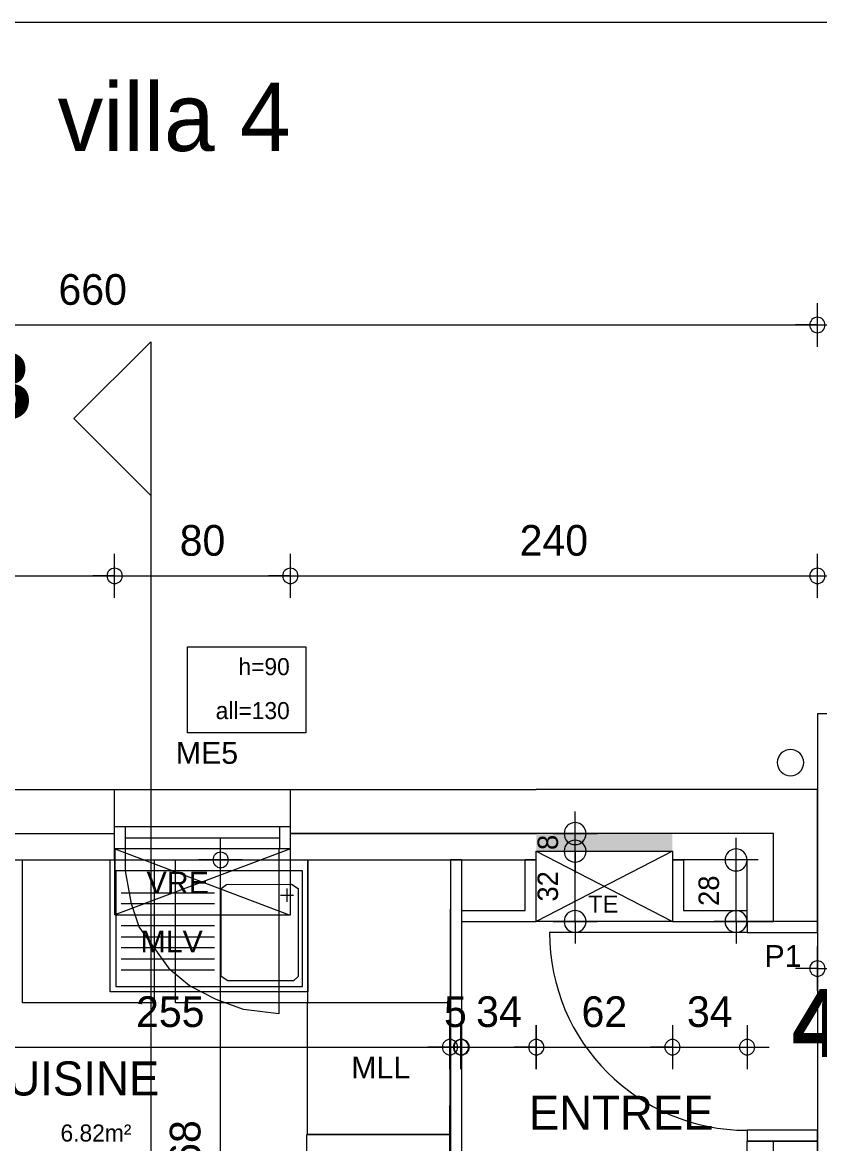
# Model space of a CAD drawing. Header units: metres. Extents: x 1.8 to 61.8, y -55.6 to -11.3.
# Drawn here: x 9.58 to 13.21, y -16.41 to -11.31 of the extents above; entities that cross this region are included whole.
import ezdxf
from ezdxf.enums import TextEntityAlignment as Align
from ezdxf.lldxf.tags import DXFTag

# ---------------------------------------------------------------- set-up
doc = ezdxf.new("R2010")
doc.units = ezdxf.units.M
doc.header["$MEASUREMENT"] = 0
for name, color, linetype in [('Calque commun', 7, 'Continuous'), ('Calque100', 7, 'Continuous'), ('Calque7', 7, 'Continuous'), ('Calque90', 7, 'Continuous'), ('Cotations', 7, 'Continuous'), ('Textes', 7, 'Continuous')]:
    doc.layers.add(name, color=color, linetype=linetype)
doc.styles.add('Arial10', font='arial.ttf', dxfattribs={"height": 0.098961})
doc.styles.add('Arial16', font='arial.ttf', dxfattribs={"height": 0.077313})
doc.styles.add('Century Gothic', font='GOTHIC.TTF', dxfattribs={"height": 0.310302})
doc.styles.add('Century Gothic14', font='GOTHIC.TTF', dxfattribs={"height": 0.139636})
doc.styles.add('Century Gothic16', font='GOTHIC.TTF', dxfattribs={"height": 0.155151})
doc.styles.add('Century Gothic18', font='GOTHIC.TTF', dxfattribs={"height": 0.09309})
doc.styles.add('Century Gothic5', font='GOTHICB.TTF', dxfattribs={"height": 0.31023})
doc.styles.add('Century Gothic9', font='GOTHIC.TTF', dxfattribs={"height": 0.077575})
tags = doc.linetypes.add('DASHDOT2', pattern=[0.5, 0.25, -0.125, 0, -0.125]).pattern_tags.tags
tags[10:11] = [DXFTag(74, 4), DXFTag(75, 0), DXFTag(340, '0'), DXFTag(46, 1.0), DXFTag(50, 0.0), DXFTag(44, 0.0), DXFTag(45, 0.0)]
tags[8:9] = [DXFTag(74, 4), DXFTag(75, 0), DXFTag(340, '0'), DXFTag(46, 1.0), DXFTag(50, 0.0), DXFTag(44, 0.0), DXFTag(45, 0.0)]
tags[6:7] = [DXFTag(74, 4), DXFTag(75, 0), DXFTag(340, '0'), DXFTag(46, 1.0), DXFTag(50, 0.0), DXFTag(44, 0.0), DXFTag(45, 0.0)]
tags[4:5] = [DXFTag(74, 4), DXFTag(75, 0), DXFTag(340, '0'), DXFTag(46, 1.0), DXFTag(50, 0.0), DXFTag(44, 0.0), DXFTag(45, 0.0)]
tags = doc.linetypes.add('DOT2', pattern=[0.125, 0, -0.125]).pattern_tags.tags
tags[6:7] = [DXFTag(74, 4), DXFTag(75, 0), DXFTag(340, '0'), DXFTag(46, 1.0), DXFTag(50, 0.0), DXFTag(44, 0.0), DXFTag(45, 0.0)]
tags[4:5] = [DXFTag(74, 4), DXFTag(75, 0), DXFTag(340, '0'), DXFTag(46, 1.0), DXFTag(50, 0.0), DXFTag(44, 0.0), DXFTag(45, 0.0)]
tags = doc.linetypes.add('HIDDEN', pattern=[0.375, 0.25, -0.125]).pattern_tags.tags
tags[6:7] = [DXFTag(74, 4), DXFTag(75, 0), DXFTag(340, '0'), DXFTag(46, 1.0), DXFTag(50, 0.0), DXFTag(44, 0.0), DXFTag(45, 0.0)]
tags[4:5] = [DXFTag(74, 4), DXFTag(75, 0), DXFTag(340, '0'), DXFTag(46, 1.0), DXFTag(50, 0.0), DXFTag(44, 0.0), DXFTag(45, 0.0)]
tags = doc.linetypes.add('HIDDEN2', pattern=[0.1875, 0.125, -0.0625]).pattern_tags.tags
tags[6:7] = [DXFTag(74, 4), DXFTag(75, 0), DXFTag(340, '0'), DXFTag(46, 1.0), DXFTag(50, 0.0), DXFTag(44, 0.0), DXFTag(45, 0.0)]
tags[4:5] = [DXFTag(74, 4), DXFTag(75, 0), DXFTag(340, '0'), DXFTag(46, 1.0), DXFTag(50, 0.0), DXFTag(44, 0.0), DXFTag(45, 0.0)]

# ---------------------------------------------------------------- blocks, each defined once
blk = doc.blocks.new('Block52942')
at = {"layer": 'Calque commun', "color": 7, "linetype": 'Continuous', "lineweight": 18}
for p, q in [((13.2015, -15.4), (13.2015, -14.7998)), ((13.2015, -18.6944), (13.2015, -16.4))]:
    blk.add_line(p, q, dxfattribs=at)
at = {"layer": 'Calque commun', "color": 7, "linetype": 'Continuous', "lineweight": 9}
for p, q in [((13.0015, -15.4), (13.0015, -14.9998)), ((12.8815, -15.4), (12.8815, -15.1198)), ((12.8815, -18.6944), (12.8815, -16.4)), ((13.0015, -18.6944), (13.0015, -16.4))]:
    blk.add_line(p, q, dxfattribs=at)
blk = doc.blocks.new('Block52943')
at = {"layer": 'Calque commun', "color": 7, "linetype": 'Continuous', "lineweight": 18}
for p, q in [((6.6015, -14.7998), (7.5216, -14.7998)), ((8.1216, -14.7998), (10.0016, -14.7998)), ((10.8016, -14.7998), (11.9215, -14.7998))]:
    blk.add_line(p, q, dxfattribs=at)
at = {"layer": 'Calque commun', "color": 7, "linetype": 'Continuous', "lineweight": 9}
for p, q in [((6.8015, -14.9998), (7.5216, -14.9998)), ((8.1216, -14.9998), (10.0016, -14.9998)), ((10.8016, -14.9998), (11.9215, -14.9998)), ((6.9216, -15.1198), (7.5216, -15.1198)), ((8.1216, -15.1198), (10.0016, -15.1198)), ((10.8016, -15.1198), (11.9215, -15.1198))]:
    blk.add_line(p, q, dxfattribs=at)
blk = doc.blocks.new('new27')
at = {"layer": 'Calque commun', "color": 5, "linetype": 'Continuous', "lineweight": 9}
blk.add_arc((0, 0), 0.5, 0, 359.99941, dxfattribs=at)
blk = doc.blocks.new('new28')
at = {"layer": 'Calque commun', "color": 5, "linetype": 'Continuous', "lineweight": 9}
blk.add_arc((0, 0), 0.5, 0, 359.99941, dxfattribs=at)
blk = doc.blocks.new('DimLine53137')
at = {"layer": 'Calque commun', "color": 5, "linetype": 'Continuous', "lineweight": 9}
for p, q in [((10.0016, -13.9273), (10.0016, -13.7273)), ((10.8016, -13.9273), (10.8016, -13.7273)), ((10.0016, -13.8273), (9.9016, -13.8273)), ((10.0016, -13.8273), (10.8016, -13.8273)), ((10.8016, -13.8273), (10.9016, -13.8273))]:
    blk.add_line(p, q, dxfattribs=at)
at = {"layer": 'Calque commun', "color": 5, "linetype": 'Continuous', "lineweight": 9, "xscale": 0.07000000029802322, "yscale": 0.07000000029802322, "zscale": 0.07000000029802322}
for name, p in [('new27', (10.0016, -13.8273)), ('new28', (10.8016, -13.8273))]:
    blk.add_blockref(name, p, dxfattribs=at)
at = {"layer": 'Calque commun', "color": 5, "linetype": 'Continuous', "lineweight": 9, "style": 'Century Gothic14'}
blk.add_text('80', height=0.13964, dxfattribs=at).set_placement((10.4016, -13.7773), align=Align.BOTTOM_CENTER)
blk = doc.blocks.new('new31')
at = {"layer": 'Calque commun', "color": 5, "linetype": 'Continuous', "lineweight": 9}
blk.add_arc((0, 0), 0.5, 0, 359.99941, dxfattribs=at)
blk = doc.blocks.new('new32')
at = {"layer": 'Calque commun', "color": 5, "linetype": 'Continuous', "lineweight": 9}
blk.add_arc((0, 0), 0.5, 0, 359.99941, dxfattribs=at)
blk = doc.blocks.new('DimLine53153')
at = {"layer": 'Calque commun', "color": 5, "linetype": 'Continuous', "lineweight": 9}
for p, q in [((8.1216, -13.9273), (8.1216, -13.7273)), ((10.0016, -13.9273), (10.0016, -13.7273)), ((8.1216, -13.8273), (8.0216, -13.8273)), ((8.1216, -13.8273), (10.0016, -13.8273)), ((10.0016, -13.8273), (10.1016, -13.8273))]:
    blk.add_line(p, q, dxfattribs=at)
at = {"layer": 'Calque commun', "color": 5, "linetype": 'Continuous', "lineweight": 9, "xscale": 0.07000000029802322, "yscale": 0.07000000029802322, "zscale": 0.07000000029802322}
for name, p in [('new31', (8.1216, -13.8273)), ('new32', (10.0016, -13.8273))]:
    blk.add_blockref(name, p, dxfattribs=at)
at = {"layer": 'Calque commun', "color": 5, "linetype": 'Continuous', "lineweight": 9, "style": 'Century Gothic14'}
blk.add_text('188', height=0.13964, dxfattribs=at).set_placement((9.0616, -13.7773), align=Align.BOTTOM_CENTER)
blk = doc.blocks.new('new33')
at = {"layer": 'Calque commun', "color": 5, "linetype": 'Continuous', "lineweight": 9}
blk.add_arc((0, 0), 0.5, 0, 359.99941, dxfattribs=at)
blk = doc.blocks.new('new34')
at = {"layer": 'Calque commun', "color": 5, "linetype": 'Continuous', "lineweight": 9}
blk.add_arc((0, 0), 0.5, 0, 359.99941, dxfattribs=at)
blk = doc.blocks.new('DimLine53161')
at = {"layer": 'Calque commun', "color": 5, "linetype": 'Continuous', "lineweight": 9}
for p, q in [((10.8016, -13.9273), (10.8016, -13.7273)), ((13.2015, -13.9273), (13.2015, -13.7273)), ((10.8016, -13.8273), (10.7016, -13.8273)), ((10.8016, -13.8273), (13.2015, -13.8273)), ((13.2015, -13.8273), (13.3015, -13.8273))]:
    blk.add_line(p, q, dxfattribs=at)
at = {"layer": 'Calque commun', "color": 5, "linetype": 'Continuous', "lineweight": 9, "xscale": 0.07000000029802322, "yscale": 0.07000000029802322, "zscale": 0.07000000029802322}
for name, p in [('new33', (10.8016, -13.8273)), ('new34', (13.2015, -13.8273))]:
    blk.add_blockref(name, p, dxfattribs=at)
at = {"layer": 'Calque commun', "color": 5, "linetype": 'Continuous', "lineweight": 9, "style": 'Century Gothic14'}
blk.add_text('240', height=0.13964, dxfattribs=at).set_placement((12.0016, -13.7773), align=Align.BOTTOM_CENTER)
blk = doc.blocks.new('120x220')
at = {"layer": 'Calque commun', "color": 7, "linetype": 'HIDDEN', "lineweight": 9}
mesh = blk.add_polyface(dxfattribs=at)
corners = [(0, 2.2), (0, 0), (1.2, 0), (1.2, 2.2)]
mesh.append_faces([[corners[k] for k in face] for face in [(0, 1, 2, 3)]], dxfattribs={"color": 7})
blk = doc.blocks.new('@PRES_1_$$_1-10')
at = {"layer": 'Calque commun', "color": 5, "linetype": 'Continuous', "lineweight": 9}
for p, q in [((0, 0.32), (0.8, 0.32)), ((0.8, 0.15), (0, 0.15)), ((0.05, 0.05), (0.05, 0.15)), ((0.75, 0.15), (0.75, 0.05)), ((0.05, 0.1), (0.75, 0.1)), ((0.8, 0.05), (0, 0.05)), ((0, 0), (0.8, 0))]:
    blk.add_line(p, q, dxfattribs=at)
blk = doc.blocks.new('@PRES_1_$$_1-11')
at = {"layer": 'Calque commun', "color": 7, "linetype": 'Continuous', "lineweight": 9}
blk.add_line((0, 0), (0, 0.32), dxfattribs=at)
blk = doc.blocks.new('@PRES_1_$$_1-12')
at = {"layer": 'Calque commun', "color": 7, "linetype": 'Continuous', "lineweight": 9}
blk.add_line((0, 0), (0, 0.32), dxfattribs=at)
blk = doc.blocks.new('INTER_2D_COMB4')
at = {"layer": 'Calque commun', "color": 0, "linetype": 'ByBlock', "lineweight": -2}
for name in ['@PRES_1_$$_1-10', '@PRES_1_$$_1-11']:
    blk.add_blockref(name, (0, 0), dxfattribs=at)
at = {"layer": 'Calque commun', "color": 0, "linetype": 'ByBlock', "lineweight": -2, "extrusion": (0, 0, -1), "xscale": -1, "yscale": -1, "zscale": -1, "rotation": -180}
blk.add_blockref('@PRES_1_$$_1-12', (-0.8, 0), dxfattribs=at)
blk = doc.blocks.new('PLACED_COMB4')
at = {"layer": 'Calque commun', "color": 0, "linetype": 'ByBlock', "lineweight": -2}
blk.add_blockref('INTER_2D_COMB4', (0, 0), dxfattribs=at)
blk = doc.blocks.new('new73')
at = {"layer": 'Calque commun', "color": 5, "linetype": 'Continuous', "lineweight": 9}
blk.add_arc((0, 0), 0.5, 0, 359.99941, dxfattribs=at)
blk = doc.blocks.new('new74')
at = {"layer": 'Calque commun', "color": 5, "linetype": 'Continuous', "lineweight": 9}
blk.add_arc((0, 0), 0.5, 0, 359.99941, dxfattribs=at)
blk = doc.blocks.new('DimLine55509')
at = {"layer": 'Calque commun', "color": 5, "linetype": 'Continuous', "lineweight": 9}
for p, q in [((13.2015, -15.7141), (13.2015, -15.5141)), ((14.3815, -15.7141), (14.3815, -15.5141)), ((13.2015, -15.6141), (13.1015, -15.6141)), ((13.2015, -15.6141), (14.3815, -15.6141)), ((14.3815, -15.6141), (14.4815, -15.6141))]:
    blk.add_line(p, q, dxfattribs=at)
at = {"layer": 'Calque commun', "color": 5, "linetype": 'Continuous', "lineweight": 9, "xscale": 0.07000000029802322, "yscale": 0.07000000029802322, "zscale": 0.07000000029802322}
for name, p in [('new73', (13.2015, -15.6141)), ('new74', (14.3815, -15.6141))]:
    blk.add_blockref(name, p, dxfattribs=at)
at = {"layer": 'Calque commun', "color": 5, "linetype": 'Continuous', "lineweight": 9, "style": 'Century Gothic14'}
blk.add_text('118', height=0.13964, dxfattribs=at).set_placement((13.7915, -15.5641), align=Align.BOTTOM_CENTER)
blk = doc.blocks.new('new89')
at = {"layer": 'Calque commun', "color": 5, "linetype": 'Continuous', "lineweight": 9}
blk.add_arc((0, 0), 0.5, 0, 359.99941, dxfattribs=at)
blk = doc.blocks.new('new90')
at = {"layer": 'Calque commun', "color": 5, "linetype": 'Continuous', "lineweight": 9}
blk.add_arc((0, 0), 0.5, 0, 359.99941, dxfattribs=at)
blk = doc.blocks.new('DimLine55577')
at = {"layer": 'Calque commun', "color": 5, "linetype": 'Continuous', "lineweight": 9}
for p, q in [((6.6016, -12.7855), (6.6016, -12.5855)), ((13.2015, -12.7855), (13.2015, -12.5855)), ((6.6016, -12.6855), (6.5016, -12.6855)), ((6.6016, -12.6855), (13.2015, -12.6855)), ((13.2015, -12.6855), (13.3015, -12.6855))]:
    blk.add_line(p, q, dxfattribs=at)
at = {"layer": 'Calque commun', "color": 5, "linetype": 'Continuous', "lineweight": 9, "xscale": 0.07000000029802322, "yscale": 0.07000000029802322, "zscale": 0.07000000029802322}
for name, p in [('new89', (6.6016, -12.6855)), ('new90', (13.2015, -12.6855))]:
    blk.add_blockref(name, p, dxfattribs=at)
at = {"layer": 'Calque commun', "color": 5, "linetype": 'Continuous', "lineweight": 9, "style": 'Century Gothic14'}
blk.add_text('660', height=0.13964, dxfattribs=at).set_placement((9.9016, -12.6355), align=Align.BOTTOM_CENTER)
blk = doc.blocks.new('new91')
at = {"layer": 'Calque commun', "color": 5, "linetype": 'Continuous', "lineweight": 9}
blk.add_arc((0, 0), 0.5, 0, 359.99941, dxfattribs=at)
blk = doc.blocks.new('new92')
at = {"layer": 'Calque commun', "color": 5, "linetype": 'Continuous', "lineweight": 9}
blk.add_arc((0, 0), 0.5, 0, 359.99941, dxfattribs=at)
blk = doc.blocks.new('DimLine55585')
at = {"layer": 'Calque commun', "color": 5, "linetype": 'Continuous', "lineweight": 9}
for p, q in [((13.2015, -12.7855), (13.2015, -12.5855)), ((19.6015, -12.7855), (19.6015, -12.5855)), ((13.2015, -12.6855), (13.1015, -12.6855)), ((13.2015, -12.6855), (19.6015, -12.6855)), ((19.6015, -12.6855), (19.7015, -12.6855))]:
    blk.add_line(p, q, dxfattribs=at)
at = {"layer": 'Calque commun', "color": 5, "linetype": 'Continuous', "lineweight": 9, "xscale": 0.07000000029802322, "yscale": 0.07000000029802322, "zscale": 0.07000000029802322}
for name, p in [('new91', (13.2015, -12.6855)), ('new92', (19.6015, -12.6855))]:
    blk.add_blockref(name, p, dxfattribs=at)
at = {"layer": 'Calque commun', "color": 5, "linetype": 'Continuous', "lineweight": 9, "style": 'Century Gothic14'}
blk.add_text('640', height=0.13964, dxfattribs=at).set_placement((16.4015, -12.6355), align=Align.BOTTOM_CENTER)
blk = doc.blocks.new('fleche08')
at = {"layer": 'Calque100', "color": 6, "linetype": 'Continuous', "lineweight": 18}
mesh = blk.add_polyface(dxfattribs=at)
corners = [(-0.35, -0.35), (0, 0), (0.35, -0.35)]
mesh.append_faces([[corners[k] for k in face] for face in [(0, 1, 2)]], dxfattribs={"color": 6})
blk = doc.blocks.new('@PRES_1_$$_1-25')
at = {"layer": 'Calque commun', "color": 5, "linetype": 'Continuous', "lineweight": 9}
blk.add_line((0.05, 0.32), (0.05, 1.22), dxfattribs=at)
at = {"layer": 'Calque commun', "color": 5, "linetype": 'Continuous', "lineweight": 9, "extrusion": (0, 0, -1)}
blk.add_arc((-0.05, 0.32), 0.9, 90, 180, dxfattribs=at)
at = {"layer": 'Calque commun', "color": 5, "linetype": 'Continuous', "lineweight": 9}
mesh = blk.add_polyface(dxfattribs=at)
corners = [(0, 0), (0, 0.32), (0.05, 0.32), (0.05, 0)]
mesh.append_faces([[corners[k] for k in face] for face in [(0, 1, 2, 3)]], dxfattribs={"color": 5})
mesh = blk.add_polyface(dxfattribs=at)
corners = [(0.95, 0), (0.95, 0.32), (1, 0.32), (1, 0)]
mesh.append_faces([[corners[k] for k in face] for face in [(0, 1, 2, 3)]], dxfattribs={"color": 5})
blk = doc.blocks.new('@PRES_1_$$_1-26')
at = {"layer": 'Calque commun', "color": 0, "linetype": 'ByBlock', "lineweight": -2}
blk.add_line((0, 0), (0, 0.32), dxfattribs=at)
blk = doc.blocks.new('@PRES_1_$$_1-27')
at = {"layer": 'Calque commun', "color": 0, "linetype": 'ByBlock', "lineweight": -2}
blk.add_line((0, 0), (0, 0.32), dxfattribs=at)
blk = doc.blocks.new('INTER_2D_COMB9')
at = {"layer": 'Calque7', "color": 0, "linetype": 'ByBlock', "lineweight": -2}
blk.add_blockref('@PRES_1_$$_1-25', (0, 0), dxfattribs=at)
at = {"layer": 'Calque7', "color": 7, "linetype": 'Continuous', "lineweight": 9}
blk.add_blockref('@PRES_1_$$_1-26', (0, 0), dxfattribs=at)
at = {"layer": 'Calque7', "color": 7, "linetype": 'Continuous', "lineweight": 9, "extrusion": (0, 0, -1), "xscale": -1, "yscale": -1, "zscale": -1, "rotation": -180}
blk.add_blockref('@PRES_1_$$_1-27', (-1, 0), dxfattribs=at)
blk = doc.blocks.new('PLACED_COMB9')
at = {"layer": 'Calque7', "color": 0, "linetype": 'ByBlock', "lineweight": -2}
blk.add_blockref('INTER_2D_COMB9', (0, 0), dxfattribs=at)
blk = doc.blocks.new('_15')
at = {"layer": 'Calque90', "color": 6, "linetype": 'ByBlock', "lineweight": 9}
for p, q in [((0.9, 0.6), (0, 0.6)), ((0, 0.6), (0, 0)), ((0.9, 0), (0.9, 0.6)), ((0.025, 0.025), (0.025, 0.55)), ((0.025, 0.55), (0.875, 0.55)), ((0.875, 0.55), (0.875, 0.025)), ((0.075, 0.49), (0.045, 0.47)), ((0.045, 0.47), (0.045, 0.07)), ((0.37, 0.4888), (0.075, 0.49)), ((0.095, 0.4099), (0.095, 0.4699)), ((0.395, 0.47), (0.37, 0.4888)), ((0.395, 0.07), (0.395, 0.47)), ((0.125, 0.4398), (0.065, 0.44)), ((0.85, 0.45), (0.425, 0.45)), ((0.425, 0.4), (0.85, 0.4)), ((0.85, 0.35), (0.425, 0.35)), ((0.425, 0.3), (0.85, 0.3)), ((0.85, 0.25), (0.425, 0.25)), ((0.425, 0.2), (0.85, 0.2)), ((0.85, 0.15), (0.425, 0.15)), ((0.045, 0.07), (0.065, 0.05)), ((0.045, 0.07), (0.065, 0.05)), ((0.365, 0.05), (0.395, 0.07)), ((0.85, 0.1), (0.425, 0.1)), ((0, 0), (0.9, 0)), ((0.875, 0.025), (0.025, 0.025)), ((0.065, 0.05), (0.365, 0.05))]:
    blk.add_line(p, q, dxfattribs=at)
blk = doc.blocks.new('XMODULE1PDNONPMR25')
at = {"layer": 'Calque commun', "color": 5, "linetype": 'Continuous', "lineweight": 9}
blk.add_arc((0, 0), 0.5, 0, 359.99941, dxfattribs=at)
blk = doc.blocks.new('XMODULE1PDNONPMR26')
at = {"layer": 'Calque commun', "color": 5, "linetype": 'Continuous', "lineweight": 9}
blk.add_arc((0, 0), 0.5, 0, 359.99941, dxfattribs=at)
blk = doc.blocks.new('DimLine53444')
at = {"layer": 'Calque commun', "color": 5, "linetype": 'Continuous', "lineweight": 9}
for p, q in [((10.4842, -15.9912), (10.4842, -15.8912)), ((10.5842, -15.9912), (10.3842, -15.9912)), ((10.4842, -18.6713), (10.4842, -15.9912)), ((10.3842, -18.6713), (10.5842, -18.6713)), ((10.4842, -18.6713), (10.4842, -18.7713))]:
    blk.add_line(p, q, dxfattribs=at)
at = {"layer": 'Calque commun', "color": 5, "linetype": 'Continuous', "lineweight": 9, "xscale": 0.07000000029802322, "yscale": 0.07000000029802322, "zscale": 0.07000000029802322, "rotation": 90}
for name, p in [('XMODULE1PDNONPMR26', (10.4842, -15.9912)), ('XMODULE1PDNONPMR25', (10.4842, -18.6713))]:
    blk.add_blockref(name, p, dxfattribs=at)
at = {"layer": 'Calque commun', "color": 5, "linetype": 'Continuous', "lineweight": 9, "style": 'Century Gothic14'}
blk.add_text('268', height=0.13964, rotation=90, dxfattribs=at).set_placement((10.4342, -17.3312), align=Align.BOTTOM_CENTER)
blk = doc.blocks.new('XMODULE1PDNONPMR31')
at = {"layer": 'Calque commun', "color": 5, "linetype": 'Continuous', "lineweight": 9}
blk.add_arc((0, 0), 0.5, 0, 359.99941, dxfattribs=at)
blk = doc.blocks.new('XMODULE1PDNONPMR32')
at = {"layer": 'Calque commun', "color": 5, "linetype": 'Continuous', "lineweight": 9}
blk.add_arc((0, 0), 0.5, 0, 359.99941, dxfattribs=at)
blk = doc.blocks.new('DimLine53468')
at = {"layer": 'Calque commun', "color": 5, "linetype": 'Continuous', "lineweight": 9}
for p, q in [((8.9816, -16.9433), (8.9816, -16.7433)), ((11.5283, -16.9433), (11.5283, -16.7433)), ((8.9816, -16.8433), (8.8816, -16.8433)), ((8.9816, -16.8433), (11.5283, -16.8433)), ((11.5283, -16.8433), (11.6283, -16.8433))]:
    blk.add_line(p, q, dxfattribs=at)
at = {"layer": 'Calque commun', "color": 5, "linetype": 'Continuous', "lineweight": 9, "xscale": 0.07000000029802322, "yscale": 0.07000000029802322, "zscale": 0.07000000029802322}
for name, p in [('XMODULE1PDNONPMR31', (8.9816, -16.8433)), ('XMODULE1PDNONPMR32', (11.5283, -16.8433))]:
    blk.add_blockref(name, p, dxfattribs=at)
at = {"layer": 'Calque commun', "color": 5, "linetype": 'Continuous', "lineweight": 9, "style": 'Century Gothic14'}
blk.add_text('255', height=0.13964, dxfattribs=at).set_placement((10.2549, -16.7933), align=Align.BOTTOM_CENTER)
blk = doc.blocks.new('XMODULE1PDNONPMR33')
at = {"layer": 'Calque commun', "color": 5, "linetype": 'Continuous', "lineweight": 9}
blk.add_arc((0, 0), 0.5, 0, 359.99941, dxfattribs=at)
blk = doc.blocks.new('XMODULE1PDNONPMR34')
at = {"layer": 'Calque commun', "color": 5, "linetype": 'Continuous', "lineweight": 9}
blk.add_arc((0, 0), 0.5, 0, 359.99941, dxfattribs=at)
blk = doc.blocks.new('DimLine53476')
at = {"layer": 'Calque commun', "color": 5, "linetype": 'Continuous', "lineweight": 9}
for p, q in [((11.5283, -16.9433), (11.5283, -16.7433)), ((11.5783, -16.9433), (11.5783, -16.7433)), ((11.5283, -16.8433), (11.4283, -16.8433)), ((11.5283, -16.8433), (11.5783, -16.8433)), ((11.5783, -16.8433), (11.6783, -16.8433))]:
    blk.add_line(p, q, dxfattribs=at)
at = {"layer": 'Calque commun', "color": 5, "linetype": 'Continuous', "lineweight": 9, "xscale": 0.07000000029802322, "yscale": 0.07000000029802322, "zscale": 0.07000000029802322}
for name, p in [('XMODULE1PDNONPMR33', (11.5283, -16.8433)), ('XMODULE1PDNONPMR34', (11.5783, -16.8433))]:
    blk.add_blockref(name, p, dxfattribs=at)
at = {"layer": 'Calque commun', "color": 5, "linetype": 'Continuous', "lineweight": 9, "style": 'Century Gothic14'}
blk.add_text('5', height=0.1396, dxfattribs=at).set_placement((11.5533, -16.7933), align=Align.BOTTOM_CENTER)
blk = doc.blocks.new('60x65')
at = {"layer": 'Calque commun', "color": 7, "linetype": 'HIDDEN', "lineweight": 9}
mesh = blk.add_polyface(dxfattribs=at)
corners = [(0, 0.6), (0.65, 0.6), (0.65, 0), (0, 0)]
mesh.append_faces([[corners[k] for k in face] for face in [(0, 1, 2, 3)]], dxfattribs={"color": 7})
blk = doc.blocks.new('XMODULE1PDNONPMR63')
at = {"layer": 'Calque commun', "color": 5, "linetype": 'Continuous', "lineweight": 9}
blk.add_arc((0, 0), 0.5, 0, 359.9994, dxfattribs=at)
blk = doc.blocks.new('XMODULE1PDNONPMR64')
at = {"layer": 'Calque commun', "color": 5, "linetype": 'Continuous', "lineweight": 9}
blk.add_arc((0, 0), 0.5, 0, 359.9994, dxfattribs=at)
blk = doc.blocks.new('DimLine61173')
at = {"layer": 'Calque commun', "color": 5, "linetype": 'Continuous', "lineweight": 9}
for p, q in [((12.8313, -15.9912), (12.8313, -15.8912)), ((12.9313, -15.9912), (12.7313, -15.9912)), ((12.8313, -16.2714), (12.8313, -15.9912)), ((12.9313, -16.2714), (12.7313, -16.2714)), ((12.8313, -16.2714), (12.8313, -16.3714))]:
    blk.add_line(p, q, dxfattribs=at)
at = {"layer": 'Calque commun', "color": 5, "linetype": 'Continuous', "lineweight": 9, "xscale": 0.1000000014901161, "yscale": 0.1000000014901161, "zscale": 0.1000000014901161, "rotation": 90}
for name, p in [('XMODULE1PDNONPMR64', (12.8313, -15.9912)), ('XMODULE1PDNONPMR63', (12.8313, -16.2714))]:
    blk.add_blockref(name, p, dxfattribs=at)
at = {"layer": 'Calque commun', "color": 5, "linetype": 'Continuous', "lineweight": 9, "style": 'Century Gothic18'}
blk.add_text('28', height=0.09309, rotation=90, dxfattribs=at).set_placement((12.7813, -16.1313), align=Align.BOTTOM_CENTER)
blk = doc.blocks.new('XMODULE1PDNONPMR65')
at = {"layer": 'Calque commun', "color": 5, "linetype": 'Continuous', "lineweight": 9}
blk.add_arc((0, 0), 0.5, 0, 359.99941, dxfattribs=at)
blk = doc.blocks.new('XMODULE1PDNONPMR66')
at = {"layer": 'Calque commun', "color": 5, "linetype": 'Continuous', "lineweight": 9}
blk.add_arc((0, 0), 0.5, 0, 359.99941, dxfattribs=at)
blk = doc.blocks.new('DimLine61179')
at = {"layer": 'Calque commun', "color": 5, "linetype": 'Continuous', "lineweight": 9}
for p, q in [((11.5815, -16.9433), (11.5815, -16.7433)), ((11.9215, -16.7433), (11.9215, -16.9433)), ((11.5815, -16.8433), (11.4815, -16.8433)), ((11.5815, -16.8433), (11.9215, -16.8433)), ((11.9215, -16.8433), (12.0215, -16.8433))]:
    blk.add_line(p, q, dxfattribs=at)
at = {"layer": 'Calque commun', "color": 5, "linetype": 'Continuous', "lineweight": 9, "xscale": 0.07000000029802322, "yscale": 0.07000000029802322, "zscale": 0.07000000029802322}
for name, p in [('XMODULE1PDNONPMR65', (11.5815, -16.8433)), ('XMODULE1PDNONPMR66', (11.9215, -16.8433))]:
    blk.add_blockref(name, p, dxfattribs=at)
at = {"layer": 'Calque commun', "color": 5, "linetype": 'Continuous', "lineweight": 9, "style": 'Century Gothic14'}
blk.add_text('34', height=0.13964, dxfattribs=at).set_placement((11.7515, -16.7933), align=Align.BOTTOM_CENTER)
blk = doc.blocks.new('XMODULE1PDNONPMR67')
at = {"layer": 'Calque commun', "color": 5, "linetype": 'Continuous', "lineweight": 9}
blk.add_arc((0, 0), 0.5, 0, 359.99941, dxfattribs=at)
blk = doc.blocks.new('XMODULE1PDNONPMR68')
at = {"layer": 'Calque commun', "color": 5, "linetype": 'Continuous', "lineweight": 9}
blk.add_arc((0, 0), 0.5, 0, 359.99941, dxfattribs=at)
blk = doc.blocks.new('DimLine61191')
at = {"layer": 'Calque commun', "color": 5, "linetype": 'Continuous', "lineweight": 9}
for p, q in [((11.9215, -16.9433), (11.9215, -16.7433)), ((12.5415, -16.7433), (12.5415, -16.9433)), ((11.9215, -16.8433), (11.8215, -16.8433)), ((11.9215, -16.8433), (12.5415, -16.8433)), ((12.5415, -16.8433), (12.6415, -16.8433))]:
    blk.add_line(p, q, dxfattribs=at)
at = {"layer": 'Calque commun', "color": 5, "linetype": 'Continuous', "lineweight": 9, "xscale": 0.07000000029802322, "yscale": 0.07000000029802322, "zscale": 0.07000000029802322}
for name, p in [('XMODULE1PDNONPMR67', (11.9215, -16.8433)), ('XMODULE1PDNONPMR68', (12.5415, -16.8433))]:
    blk.add_blockref(name, p, dxfattribs=at)
at = {"layer": 'Calque commun', "color": 5, "linetype": 'Continuous', "lineweight": 9, "style": 'Century Gothic14'}
blk.add_text('62', height=0.13964, dxfattribs=at).set_placement((12.2315, -16.7933), align=Align.BOTTOM_CENTER)
blk = doc.blocks.new('XMODULE1PDNONPMR69')
at = {"layer": 'Calque commun', "color": 5, "linetype": 'Continuous', "lineweight": 9}
blk.add_arc((0, 0), 0.5, 0, 359.99941, dxfattribs=at)
blk = doc.blocks.new('XMODULE1PDNONPMR70')
at = {"layer": 'Calque commun', "color": 5, "linetype": 'Continuous', "lineweight": 9}
blk.add_arc((0, 0), 0.5, 0, 359.99941, dxfattribs=at)
blk = doc.blocks.new('DimLine61197')
at = {"layer": 'Calque commun', "color": 5, "linetype": 'Continuous', "lineweight": 9}
for p, q in [((12.5415, -16.7433), (12.5415, -16.9433)), ((12.8815, -16.7433), (12.8815, -16.9433)), ((12.5415, -16.8433), (12.4415, -16.8433)), ((12.5415, -16.8433), (12.8815, -16.8433)), ((12.8815, -16.8433), (12.9815, -16.8433))]:
    blk.add_line(p, q, dxfattribs=at)
at = {"layer": 'Calque commun', "color": 5, "linetype": 'Continuous', "lineweight": 9, "xscale": 0.07000000029802322, "yscale": 0.07000000029802322, "zscale": 0.07000000029802322}
for name, p in [('XMODULE1PDNONPMR69', (12.5415, -16.8433)), ('XMODULE1PDNONPMR70', (12.8815, -16.8433))]:
    blk.add_blockref(name, p, dxfattribs=at)
at = {"layer": 'Calque commun', "color": 5, "linetype": 'Continuous', "lineweight": 9, "style": 'Century Gothic14'}
blk.add_text('34', height=0.13964, dxfattribs=at).set_placement((12.7115, -16.7933), align=Align.BOTTOM_CENTER)
blk = doc.blocks.new('te 62x32')
at = {"layer": 'Calque commun', "color": 1, "linetype": 'Continuous', "lineweight": 18}
for p, q in [((0, 0.32), (0.62, 0)), ((0.62, 0.32), (0, 0))]:
    blk.add_line(p, q, dxfattribs=at)
at = {"layer": 'Textes', "color": 5, "linetype": 'ByBlock', "lineweight": -2, "style": 'Arial16'}
blk.add_text('TE', height=0.07731, dxfattribs=at).set_placement((0.2358, 0.0178), align=Align.BOTTOM_LEFT)
at = {"layer": 'Calque commun', "color": 1, "linetype": 'Continuous', "lineweight": 18}
mesh = blk.add_polyface(dxfattribs=at)
corners = [(0, 0.32), (0.62, 0.32), (0.62, 0), (0, 0)]
mesh.append_faces([[corners[k] for k in face] for face in [(0, 1, 2, 3)]], dxfattribs={"color": 1})
blk = doc.blocks.new('XMODULE1PDNONPMR71')
at = {"layer": 'Calque commun', "color": 5, "linetype": 'Continuous', "lineweight": 9}
blk.add_arc((0, 0), 0.5, 0, 359.9994, dxfattribs=at)
blk = doc.blocks.new('XMODULE1PDNONPMR72')
at = {"layer": 'Calque commun', "color": 5, "linetype": 'Continuous', "lineweight": 9}
blk.add_arc((0, 0), 0.5, 0, 359.9994, dxfattribs=at)
blk = doc.blocks.new('DimLine61215')
at = {"layer": 'Calque commun', "color": 5, "linetype": 'Continuous', "lineweight": 9}
for p, q in [((12.0982, -15.9514), (12.0982, -15.8514)), ((11.9982, -15.9514), (12.1982, -15.9514)), ((12.0982, -16.2714), (12.0982, -15.9514)), ((11.9982, -16.2714), (12.1982, -16.2714)), ((12.0982, -16.2714), (12.0982, -16.3714))]:
    blk.add_line(p, q, dxfattribs=at)
at = {"layer": 'Calque commun', "color": 5, "linetype": 'Continuous', "lineweight": 9, "xscale": 0.1000000014901161, "yscale": 0.1000000014901161, "zscale": 0.1000000014901161, "rotation": 90}
for name, p in [('XMODULE1PDNONPMR72', (12.0982, -15.9514)), ('XMODULE1PDNONPMR71', (12.0982, -16.2714))]:
    blk.add_blockref(name, p, dxfattribs=at)
at = {"layer": 'Calque commun', "color": 5, "linetype": 'Continuous', "lineweight": 9, "style": 'Century Gothic18'}
blk.add_text('32', height=0.09309, rotation=90, dxfattribs=at).set_placement((12.0482, -16.1114), align=Align.BOTTOM_CENTER)
blk = doc.blocks.new('XMODULE1PDNONPMR73')
at = {"layer": 'Calque commun', "color": 5, "linetype": 'Continuous', "lineweight": 9}
blk.add_arc((0, 0), 0.5, 0, 359.9994, dxfattribs=at)
blk = doc.blocks.new('XMODULE1PDNONPMR74')
at = {"layer": 'Calque commun', "color": 5, "linetype": 'Continuous', "lineweight": 9}
blk.add_arc((0, 0), 0.5, 0, 359.9994, dxfattribs=at)
blk = doc.blocks.new('DimLine61221')
at = {"layer": 'Calque commun', "color": 5, "linetype": 'Continuous', "lineweight": 9}
for p, q in [((12.0982, -15.8714), (12.0982, -15.7714)), ((11.9982, -15.8714), (12.1982, -15.8714)), ((12.0982, -15.9514), (12.0982, -15.8714)), ((11.9982, -15.9514), (12.1982, -15.9514)), ((12.0982, -15.9514), (12.0982, -16.0514))]:
    blk.add_line(p, q, dxfattribs=at)
at = {"layer": 'Calque commun', "color": 5, "linetype": 'Continuous', "lineweight": 9, "xscale": 0.1000000014901161, "yscale": 0.1000000014901161, "zscale": 0.1000000014901161, "rotation": 90}
for name, p in [('XMODULE1PDNONPMR74', (12.0982, -15.8714)), ('XMODULE1PDNONPMR73', (12.0982, -15.9514))]:
    blk.add_blockref(name, p, dxfattribs=at)
at = {"layer": 'Calque commun', "color": 5, "linetype": 'Continuous', "lineweight": 9, "style": 'Century Gothic18'}
blk.add_text('8', height=0.0931, rotation=90, dxfattribs=at).set_placement((12.0482, -15.9114), align=Align.BOTTOM_CENTER)
blk = doc.blocks.new('XMODULE1PDNONPMR75')
at = {"layer": 'Calque commun', "color": 15, "linetype": 'Continuous', "lineweight": 18}
for p, q in [((11.5315, -15.9914), (11.5315, -18.6712)), ((11.5815, -15.9914), (11.5315, -15.9914)), ((11.5815, -15.9914), (11.5815, -18.6712)), ((11.8715, -16.2214), (11.8715, -15.9914)), ((11.9215, -15.9914), (11.8715, -15.9914)), ((11.9215, -16.2714), (11.9215, -15.9914)), ((12.5415, -15.9912), (12.5415, -16.2714)), ((12.5415, -15.9912), (12.5915, -15.9912)), ((12.5915, -15.9912), (12.5915, -16.2214)), ((11.5815, -16.2214), (11.8715, -16.2214)), ((12.5915, -16.2214), (12.8815, -16.2214)), ((12.8815, -16.2714), (12.8815, -16.2214)), ((11.5815, -16.2714), (11.9215, -16.2714)), ((12.5415, -16.2714), (12.8815, -16.2714))]:
    blk.add_line(p, q, dxfattribs=at)
at = {"layer": 'Calque commun', "color": 7, "linetype": 'Continuous', "lineweight": 9}
blk.add_line((12.6015, -16.2714), (13.0015, -16.2714), dxfattribs=at)
at = {"layer": 'Calque commun', "color": 91, "linetype": 'Continuous', "lineweight": 9}
blk.add_trace([(11.9215, -15.9514), (12.5415, -15.9514), (11.9215, -15.8714), (12.5415, -15.8714)], dxfattribs=at)
at = {"layer": 'Calque commun', "color": 5, "linetype": 'Continuous', "lineweight": 9}
for name in ['DimLine61221', 'DimLine61215', 'DimLine53444', 'DimLine61173', 'DimLine53468', 'DimLine53476', 'DimLine61179', 'DimLine61191', 'DimLine61197']:
    blk.add_blockref(name, (0, 0), dxfattribs=at)
at = {"layer": 'Calque commun', "color": 0, "linetype": 'ByBlock', "lineweight": -2}
for name, p in [('te 62x32', (11.9215, -16.2714)), ('60x65', (10.8791, -17.2402)), ('60x65', (10.8769, -17.8402))]:
    blk.add_blockref(name, p, dxfattribs=at)
at = {"layer": 'Calque commun', "color": 0, "linetype": 'ByBlock', "lineweight": -2, "rotation": 90}
for p in [(10.1816, -16.6412), (10.8791, -16.6412)]:
    blk.add_blockref('60x65', p, dxfattribs=at)
at = {"layer": 'Calque commun', "color": 0, "linetype": 'DOT2', "lineweight": -2, "extrusion": (0, 0, -1), "xscale": -1, "yscale": -1, "zscale": -1, "rotation": -180}
blk.add_blockref('_15', (-10.8815, -16.5914), dxfattribs=at)
at = {"layer": 'Calque commun', "color": 9, "linetype": 'ByBlock', "lineweight": -2, "style": 'Century Gothic9'}
blk.add_text('6.82m²', height=0.07758, dxfattribs=at).set_placement((10.0779, -17.195), align=Align.TOP_RIGHT)
at = {"layer": 'Textes', "color": 5, "linetype": 'ByBlock', "lineweight": -2, "style": 'Arial10'}
for s, p in [('MLV', (10.1189, -16.4414)), ('MLL', (11.0788, -17.0153))]:
    blk.add_text(s, height=0.09896, dxfattribs=at).set_placement(p, align=Align.BOTTOM_LEFT)
at = {"layer": 'Textes', "color": 5, "linetype": 'ByBlock', "lineweight": -2, "style": 'Century Gothic16'}
for s, p in [('CUISINE', (10.2048, -16.9079)), ('ENTREE', (12.7291, -17.0641))]:
    blk.add_text(s, height=0.15515, dxfattribs=at).set_placement(p, align=Align.TOP_RIGHT)
at = {"layer": 'Calque commun', "color": 9, "linetype": 'Continuous', "lineweight": 9}
mesh = blk.add_polyface(dxfattribs=at)
corners = [(8.9816, -18.6712), (8.9816, -15.9912), (11.5315, -15.9912), (11.5215, -18.6712)]
mesh.append_faces([[corners[k] for k in face] for face in [(0, 1, 2, 3)]], dxfattribs={"color": 9})
blk = doc.blocks.new('Block60738')
at = {"layer": 'Calque commun', "color": 7, "linetype": 'Continuous', "lineweight": 18}
blk.add_line((13.2015, -14.7998), (12.5415, -14.7998), dxfattribs=at)
at = {"layer": 'Calque commun', "color": 7, "linetype": 'Continuous', "lineweight": 9}
for p, q in [((13.0015, -14.9998), (12.5415, -14.9998)), ((12.8815, -15.1198), (12.5415, -15.1198))]:
    blk.add_line(p, q, dxfattribs=at)

msp = doc.modelspace()

# ---------------------------------------------------------------- linework, layer by layer
at = {"layer": 'Calque commun', "color": 12, "linetype": 'Continuous', "lineweight": 18}
for p, q in [((10.0016, -14.9998), (10.0016, -14.7998)), ((10.8016, -14.9998), (10.8016, -14.7998)), ((9.2167, -15.0001), (10.0016, -14.9998)), ((13.0015, -15.0001), (10.8016, -14.9998)), ((13.0015, -15.4), (13.0015, -15.0001)), ((13.2015, -15.4), (13.0015, -15.4)), ((13.0015, -23.6001), (13.0015, -16.4)), ((13.0015, -16.4), (13.2015, -16.4))]:
    msp.add_line(p, q, dxfattribs=at)
at = {"layer": 'Calque commun', "color": 7, "linetype": 'Continuous', "lineweight": 18}
msp.add_line((12.5415, -14.7998), (11.9215, -14.7998), dxfattribs=at)
at = {"layer": 'Calque commun', "color": 21, "linetype": 'HIDDEN2', "lineweight": 9, "flags": 128}
msp.add_lwpolyline([(10.0026, -15.0695), (10.0026, -15.3695), (10.8016, -15.3695), (10.8016, -15.0695), (10.0026, -15.3695), (10.0026, -15.0695), (10.7966, -15.3695)], dxfattribs=at)
at = {"layer": 'Calque commun', "color": 7, "linetype": 'HIDDEN', "lineweight": 9, "flags": 128}
msp.add_lwpolyline([(10.7498, -15.0698), (10.7498, -15.8198), (10.5882, -15.8002), (10.4637, -15.7544), (10.3425, -15.6921), (10.2541, -15.62), (10.182, -15.5185), (10.1132, -15.4235), (10.079, -15.3198), (10.0516, -15.1698), (10.0516, -15.0698)], dxfattribs=at)
at = {"layer": 'Calque commun', "color": 11, "linetype": 'Continuous', "lineweight": 18}
msp.add_arc((13.0791, -14.677), 0.06, 90, 89.9994, dxfattribs=at)
at = {"layer": 'Cotations', "color": 1, "linetype": 'DASHDOT2', "lineweight": 18, "flags": 128}
msp.add_lwpolyline([(10.1657, -12.7614), (10.1657, -25.7623), (10.1657, -25.7623)], dxfattribs=at)

# ---------------------------------------------------------------- block references
at = {"layer": 'Calque commun', "color": 5, "linetype": 'Continuous', "lineweight": 9}
for name in ['DimLine55577', 'DimLine55585', 'DimLine53153', 'DimLine53137', 'DimLine53161', 'DimLine55509']:
    msp.add_blockref(name, (0, 0), dxfattribs=at)
at = {"layer": 'Calque commun', "color": 0, "linetype": 'ByBlock', "lineweight": -2, "rotation": 90}
msp.add_blockref('fleche08', (9.8157, -13.1114), dxfattribs=at)
at = {"layer": 'Calque commun', "color": 0, "linetype": 'ByBlock', "lineweight": -2}
for name, p in [('120x220', (13.2015, -16.6552)), ('Block52943', (0, 0)), ('PLACED_COMB4', (10.0016, -15.1198)), ('Block60738', (0, 0)), ('Block52942', (0, 0)), ('XMODULE1PDNONPMR75', (0, 0.8714))]:
    msp.add_blockref(name, p, dxfattribs=at)
at = {"layer": 'Calque commun', "color": 0, "linetype": 'ByBlock', "lineweight": -2, "extrusion": (0, 0, -1), "xscale": -1, "yscale": -1, "zscale": -1, "rotation": 90.00000000000001}
msp.add_blockref('PLACED_COMB9', (-13.2015, -15.4), dxfattribs=at)

# ---------------------------------------------------------------- texts
at = {"layer": 'Calque commun', "color": 5, "linetype": 'ByBlock', "lineweight": -2, "insert": (10.7989, -14.2013), "char_height": 0.07758, "attachment_point": 3, "line_spacing_factor": 1.546883, "style": 'Century Gothic9'}
msp.add_mtext('h=90\\Pall=130', dxfattribs=at)
at = {"layer": 'Textes', "color": 5, "linetype": 'ByBlock', "lineweight": -2}
for s, height, style, p in [('villa 4', 0.3103, 'Century Gothic', (9.7421, -11.9869)), ('ME5', 0.09896, 'Arial10', (10.2798, -14.712)), ('VRE', 0.09896, 'Arial10', (10.1467, -15.3022)), ('P1', 0.09896, 'Arial10', (12.9606, -15.636))]:
    msp.add_text(s, height=height, dxfattribs=dict(at, style=style)).set_placement(p, align=Align.BOTTOM_LEFT)
at = {"layer": 'Textes', "color": 5, "linetype": 'ByBlock', "lineweight": -2, "style": 'Century Gothic5'}
for s, p in [('B', (9.3307, -12.807)), ('4', (13.0861, -15.7069))]:
    msp.add_text(s, height=0.3102, dxfattribs=at).set_placement(p, align=Align.TOP_LEFT)

# ---------------------------------------------------------------- meshes
at = {"layer": 'Calque commun', "color": 7, "linetype": 'Continuous', "lineweight": 9}
mesh = msp.add_polyface(dxfattribs=at)
corners = [(61.7636, -11.3086), (1.7636, -11.3086), (1.7636, -53.3086), (61.7636, -53.3086)]
mesh.append_faces([[corners[k] for k in face] for face in [(0, 1, 2, 3)]], dxfattribs={"color": 7})
at = {"layer": 'Calque commun', "color": 11, "linetype": 'Continuous', "lineweight": 18}
mesh = msp.add_polyface(dxfattribs=at)
corners = [(10.333, -14.1505), (10.8714, -14.1505), (10.8714, -14.5412), (10.333, -14.5412)]
mesh.append_faces([[corners[k] for k in face] for face in [(0, 1, 2, 3)]], dxfattribs={"color": 11})

doc.saveas('drawing.dxf')
